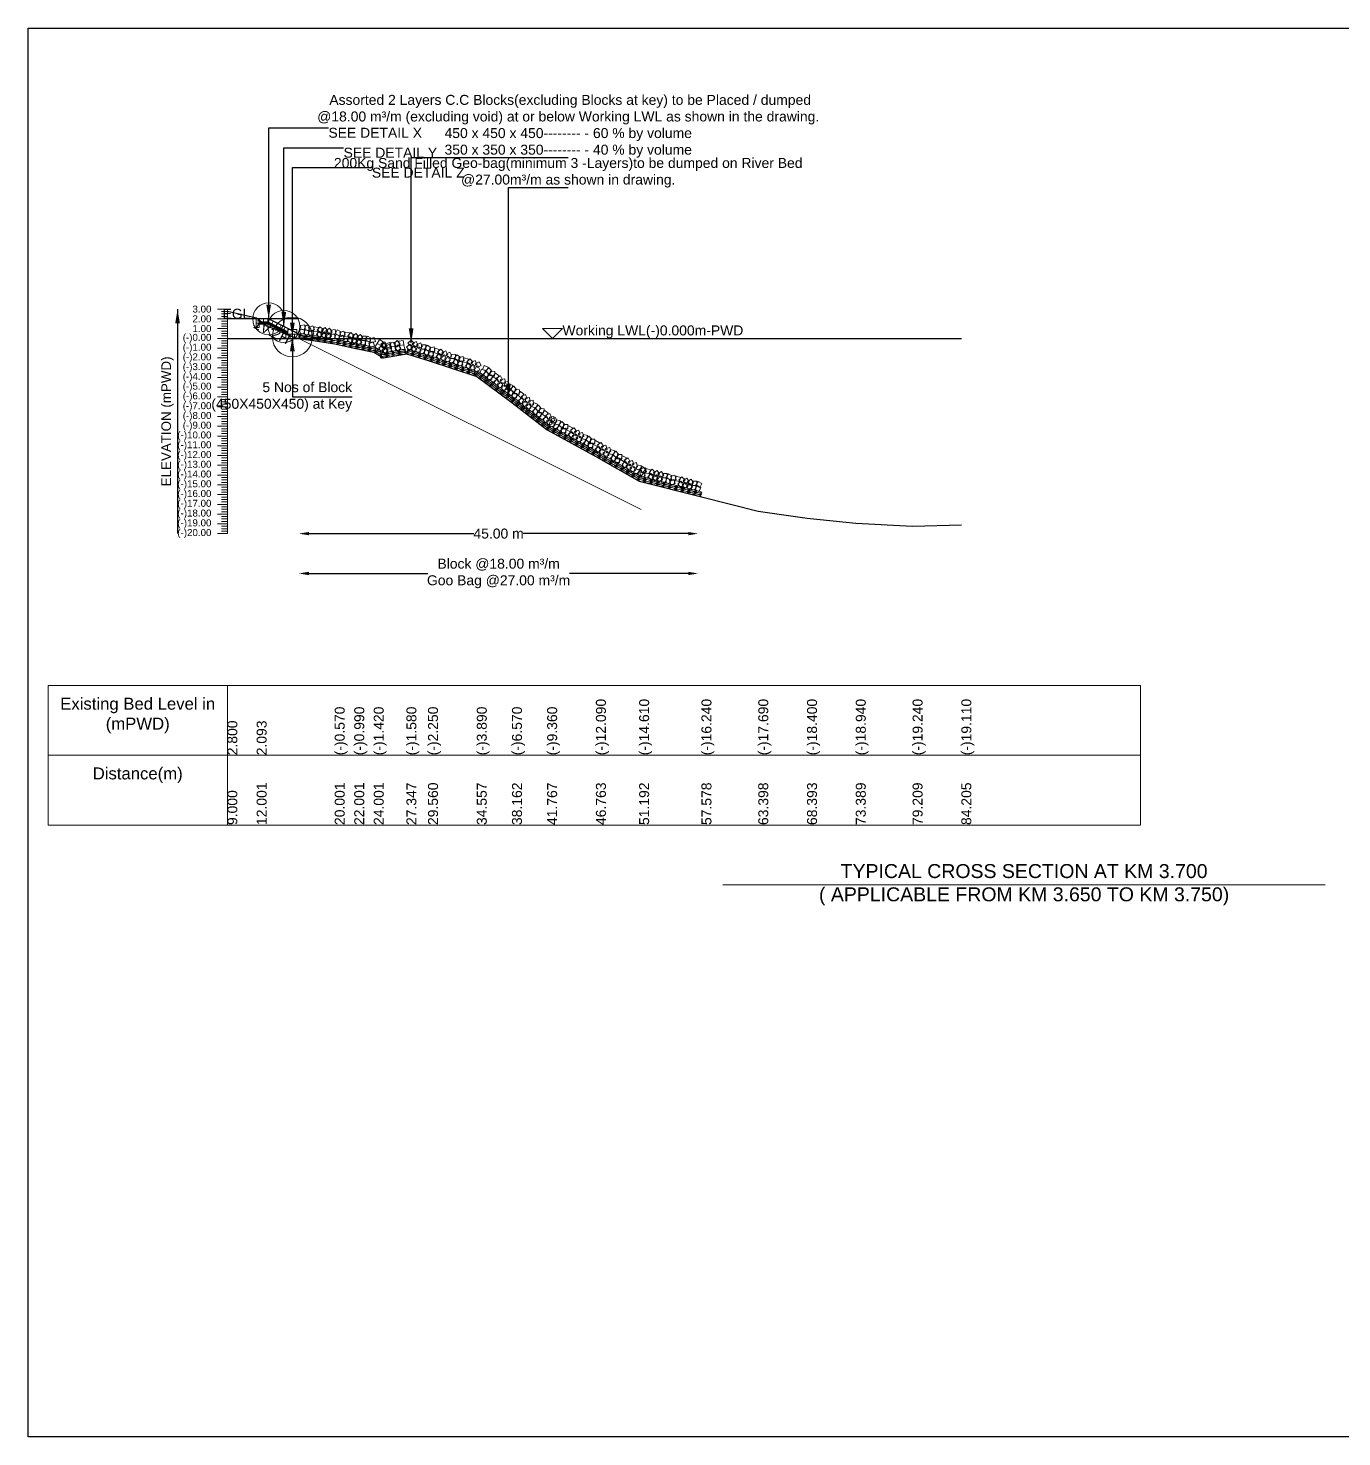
# Model space of a CAD drawing. Header units: inches. Extents: x 89000 to 1304432, y -10828 to 220529.
# Drawn here: x 746460 to 753055, y 172130 to 179201 of the extents above; entities that cross this region are included whole.
import ezdxf

# ---------------------------------------------------------------- set-up
doc = ezdxf.new("R2010")
doc.units = ezdxf.units.IN
doc.header["$LTSCALE"] = 7
doc.header["$MEASUREMENT"] = 0
for name, color, linetype, lineweight in [('Cross section Data Border', 7, 'Continuous', 9), ('Cross Section Labels', 7, 'Continuous', 9), ('Existing_Bed_Level for Xsection', 7, 'Continuous', 25), ('Long Section Labels', 7, 'Continuous', 9)]:
    doc.layers.add(name, color=color, linetype=linetype, lineweight=lineweight)
doc.styles.get("Standard").update_dxf_attribs({"font": 'arial.ttf'})
doc.dimstyles.new('Appron Lebeling Style', dxfattribs={"dimtxt": 50, "dimasz": 50, "dimexe": 0.18, "dimexo": 0.0625, "dimgap": 0.09, "dimtad": 0, "dimtih": 1, "dimtoh": 1, "dimdec": 4, "dimzin": 0, "dimdsep": 46, "dimtxsty": 'Standard', "dimcen": 0.09, "dimse1": 1, "dimse2": 1, "dimadec": 0, "dimazin": 0, "dimtfac": 1, "dimtdec": 4, "dimtofl": 0, "dimtmove": 0, "dimatfit": 3, "dimfxl": 1, "dimtolj": 1, "dimtzin": 0, "dimarcsym": 0})
doc.dimstyles.get("Standard").update_dxf_attribs({"dimtxt": 0.18, "dimasz": 0.18, "dimexe": 0.18, "dimexo": 0.0625, "dimgap": 0.09, "dimtad": 0, "dimtih": 1, "dimtoh": 1, "dimdec": 4, "dimzin": 0, "dimdsep": 46, "dimtxsty": 'Standard', "dimcen": 0.09, "dimadec": 0, "dimazin": 0, "dimtfac": 1, "dimtdec": 4, "dimtofl": 0, "dimtmove": 0, "dimatfit": 3, "dimfxl": 1, "dimtolj": 1, "dimtzin": 0, "dimarcsym": 0})

# ---------------------------------------------------------------- blocks, each defined once
blk = doc.blocks.new('*D72')
at = {"layer": 'Cross Section Labels', "color": 0, "lineweight": -2, "transparency": 16777216}
for p, q in [((747869, 176663.4), (748697.8, 176663.4)), ((749773.8, 176663.4), (748945, 176663.4))]:
    blk.add_line(p, q, dxfattribs=at)
at = {"layer": 'Cross Section Labels', "color": 0, "transparency": 16777216}
for points in [[(747869, 176671.7), (747869, 176655.1), (747819, 176663.4)], [(749773.8, 176671.7), (749773.8, 176655.1), (749823.8, 176663.4)]]:
    blk.add_solid(points, dxfattribs=at)
at = {"layer": 'Defpoints', "color": 0, "transparency": 16777216}
for p in [(747819, 177643.4), (749823.8, 176851.8), (749823.8, 176663.4)]:
    blk.add_point(p, dxfattribs=at)
at = {"layer": 'Cross Section Labels', "color": 0, "transparency": 16777216, "insert": (748821.4, 176663.4), "char_height": 50, "attachment_point": 5}
blk.add_mtext('\\A1;45.00 m', dxfattribs=at)
blk = doc.blocks.new('*D73')
at = {"layer": 'Cross Section Labels', "color": 0, "lineweight": -2, "transparency": 16777216}
for p, q in [((747869, 176463.4), (748465.8, 176463.4)), ((749773.8, 176463.4), (749177, 176463.4))]:
    blk.add_line(p, q, dxfattribs=at)
at = {"layer": 'Cross Section Labels', "color": 0, "transparency": 16777216}
for points in [[(747869, 176471.7), (747869, 176455.1), (747819, 176463.4)], [(749773.8, 176471.7), (749773.8, 176455.1), (749823.8, 176463.4)]]:
    blk.add_solid(points, dxfattribs=at)
at = {"layer": 'Defpoints', "color": 0, "transparency": 16777216}
for p in [(747819, 177643.4), (749823.8, 176851.8), (749823.8, 176463.4)]:
    blk.add_point(p, dxfattribs=at)
at = {"layer": 'Cross Section Labels', "color": 0, "transparency": 16777216, "insert": (748821.4, 176463.4), "char_height": 50, "attachment_point": 5}
blk.add_mtext('\\A1;Block @18.00 m³/m ^JGoo Bag @27.00 m³/m ', dxfattribs=at)

msp = doc.modelspace()

# ---------------------------------------------------------------- linework, layer by layer
msp.add_lwpolyline([(746459.68143, 179200.63194), (756459.68143, 179200.63194), (756459.68143, 172129.63194), (746459.68143, 172129.63194)], close=True)
at = {"layer": 'Cross section Data Border'}
msp.add_lwpolyline([(746559.68143, 175900.63194), (752043.76598, 175900.63194), (752043.76598, 175200.63194), (746559.68143, 175200.63194)], close=True, dxfattribs=at)
for points in [[(747459.68143, 175900.63194), (747459.68143, 175200.63194)], [(746559.68143, 175550.63194), (752043.76598, 175550.63194)]]:
    msp.add_lwpolyline(points, dxfattribs=at)
at = {"layer": 'Cross Section Labels'}
msp.add_line((749537.38771, 176784.21483), (747819.0335, 177643.39194), dxfattribs=at)
msp.add_lwpolyline([(749092.0335, 177643.39194), (749142.0335, 177693.39194), (749042.0335, 177693.39194)], close=True, dxfattribs=at)
msp.add_lwpolyline([(749947.68143, 174900.63194), (751459.68143, 174900.63194), (752971.68143, 174900.63194)], dxfattribs=at)
for centre, radius in [((747667.1335, 177741.39194), 80), ((747743.0835, 177703.41694), 80), ((747785.9585, 177650.74194), 100)]:
    msp.add_circle(centre, radius, dxfattribs=at)
at = {"layer": 'Existing_Bed_Level for Xsection'}
for points in [[(747459.68143, 177780.59194), (747606.68784, 177745.94894), (747655.69923, 177707.09194), (747704.68285, 177687.98194), (747753.69424, 177664.46194), (747802.70563, 177645.84194), (747851.68925, 177638.49194), (747900.70064, 177631.14194), (747998.69565, 177615.46194), (748096.71843, 177594.88194), (748194.71345, 177573.81194), (748243.72484, 177545.39194), (748358.68663, 177565.97194), (748467.11818, 177533.14194), (748711.93965, 177452.78194), (748888.57906, 177321.46194), (749065.22409, 177184.75194), (749310.05946, 177050.98194), (749527.08837, 176927.50194), (749839.98192, 176847.63194), (750125.15874, 176776.58194), (750369.93398, 176741.79194), (750614.73984, 176715.33194), (750899.90351, 176700.63194), (751144.68861, 176707.00194)], [(747819.0335, 177741.39194), (747459.68143, 177741.39194)], [(747863.1335, 177643.39194), (747670.23734, 177739.84002), (747667.1335, 177741.39194), (747663.6633, 177741.39194), (747619.5633, 177741.39194)], [(747619.5633, 177726.69194), (747663.6633, 177726.69194), (747763.9085, 177676.56934)], [(747619.5633, 177721.79194), (747662.50657, 177721.79194), (747763.9085, 177671.09097)], [(747619.5633, 177716.89194), (747661.34984, 177716.89194), (747763.9085, 177665.6126)], [(747459.68143, 177643.39194), (751144.68861, 177643.39194)]]:
    msp.add_lwpolyline(points, dxfattribs=at)
at = {"layer": 'Long Section Labels'}
for points in [[(747459.68143, 177790.39194), (747409.68143, 177790.39194)], [(747459.68143, 177778.14194), (747429.68143, 177778.14194)], [(747459.68143, 177765.89194), (747429.68143, 177765.89194)], [(747459.68143, 176663.39194), (747459.68143, 176712.39194), (747459.68143, 176761.39194), (747459.68143, 176810.39194), (747459.68143, 176859.39194), (747459.68143, 176908.39194), (747459.68143, 176957.39194), (747459.68143, 177006.39194), (747459.68143, 177055.39194), (747459.68143, 177104.39194), (747459.68143, 177153.39194), (747459.68143, 177202.39194), (747459.68143, 177251.39194), (747459.68143, 177300.39194), (747459.68143, 177349.39194), (747459.68143, 177398.39194), (747459.68143, 177447.39194), (747459.68143, 177496.39194), (747459.68143, 177545.39194), (747459.68143, 177594.39194), (747459.68143, 177643.39194), (747459.68143, 177692.39194), (747459.68143, 177741.39194), (747459.68143, 177790.39194)], [(747459.68143, 177741.39194), (747409.68143, 177741.39194)], [(747459.68143, 177753.64194), (747429.68143, 177753.64194)], [(747459.68143, 177729.14194), (747429.68143, 177729.14194)], [(747459.68143, 177716.89194), (747429.68143, 177716.89194)], [(747459.68143, 177704.64194), (747429.68143, 177704.64194)], [(747459.68143, 177692.39194), (747409.68143, 177692.39194)], [(747459.68143, 177643.39194), (747409.68143, 177643.39194)], [(747459.68143, 177680.14194), (747429.68143, 177680.14194)], [(747459.68143, 177667.89194), (747429.68143, 177667.89194)], [(747459.68143, 177655.64194), (747429.68143, 177655.64194)], [(747459.68143, 177631.14194), (747429.68143, 177631.14194)], [(747459.68143, 177594.39194), (747409.68143, 177594.39194)], [(747459.68143, 177618.89194), (747429.68143, 177618.89194)], [(747459.68143, 177606.64194), (747429.68143, 177606.64194)], [(747459.68143, 177582.14194), (747429.68143, 177582.14194)], [(747459.68143, 177569.89194), (747429.68143, 177569.89194)], [(747459.68143, 177557.64194), (747429.68143, 177557.64194)], [(747459.68143, 177545.39194), (747409.68143, 177545.39194)], [(747459.68143, 177496.39194), (747409.68143, 177496.39194)], [(747459.68143, 177533.14194), (747429.68143, 177533.14194)], [(747459.68143, 177520.89194), (747429.68143, 177520.89194)], [(747459.68143, 177508.64194), (747429.68143, 177508.64194)], [(747459.68143, 177484.14194), (747429.68143, 177484.14194)], [(747459.68143, 177447.39194), (747409.68143, 177447.39194)], [(747459.68143, 177471.89194), (747429.68143, 177471.89194)], [(747459.68143, 177459.64194), (747429.68143, 177459.64194)], [(747459.68143, 177435.14194), (747429.68143, 177435.14194)], [(747459.68143, 177422.89194), (747429.68143, 177422.89194)], [(747459.68143, 177398.39194), (747409.68143, 177398.39194)], [(747459.68143, 177349.39194), (747409.68143, 177349.39194)], [(747459.68143, 177410.64194), (747429.68143, 177410.64194)], [(747459.68143, 177386.14194), (747429.68143, 177386.14194)], [(747459.68143, 177373.89194), (747429.68143, 177373.89194)], [(747459.68143, 177361.64194), (747429.68143, 177361.64194)], [(747459.68143, 177300.39194), (747409.68143, 177300.39194)], [(747459.68143, 177337.14194), (747429.68143, 177337.14194)], [(747459.68143, 177324.89194), (747429.68143, 177324.89194)], [(747459.68143, 177312.64194), (747429.68143, 177312.64194)], [(747459.68143, 177288.14194), (747429.68143, 177288.14194)], [(747459.68143, 177275.89194), (747429.68143, 177275.89194)], [(747459.68143, 177251.39194), (747409.68143, 177251.39194)], [(747459.68143, 177202.39194), (747409.68143, 177202.39194)], [(747459.68143, 177263.64194), (747429.68143, 177263.64194)], [(747459.68143, 177239.14194), (747429.68143, 177239.14194)], [(747459.68143, 177226.89194), (747429.68143, 177226.89194)], [(747459.68143, 177214.64194), (747429.68143, 177214.64194)], [(747459.68143, 177153.39194), (747409.68143, 177153.39194)], [(747459.68143, 177190.14194), (747429.68143, 177190.14194)], [(747459.68143, 177177.89194), (747429.68143, 177177.89194)], [(747459.68143, 177165.64194), (747429.68143, 177165.64194)], [(747459.68143, 177141.14194), (747429.68143, 177141.14194)], [(747459.68143, 177128.89194), (747429.68143, 177128.89194)], [(747459.68143, 177104.39194), (747409.68143, 177104.39194)], [(747459.68143, 177116.64194), (747429.68143, 177116.64194)], [(747459.68143, 177092.14194), (747429.68143, 177092.14194)], [(747459.68143, 177079.89194), (747429.68143, 177079.89194)], [(747459.68143, 177067.64194), (747429.68143, 177067.64194)], [(747459.68143, 177055.39194), (747409.68143, 177055.39194)], [(747459.68143, 177006.39194), (747409.68143, 177006.39194)], [(747459.68143, 177043.14194), (747429.68143, 177043.14194)], [(747459.68143, 177030.89194), (747429.68143, 177030.89194)], [(747459.68143, 177018.64194), (747429.68143, 177018.64194)], [(747459.68143, 176994.14194), (747429.68143, 176994.14194)], [(747459.68143, 176957.39194), (747409.68143, 176957.39194)], [(747459.68143, 176981.89194), (747429.68143, 176981.89194)], [(747459.68143, 176969.64194), (747429.68143, 176969.64194)], [(747459.68143, 176945.14194), (747429.68143, 176945.14194)], [(747459.68143, 176932.89194), (747429.68143, 176932.89194)], [(747459.68143, 176920.64194), (747429.68143, 176920.64194)], [(747459.68143, 176908.39194), (747409.68143, 176908.39194)], [(747459.68143, 176859.39194), (747409.68143, 176859.39194)], [(747459.68143, 176896.14194), (747429.68143, 176896.14194)], [(747459.68143, 176883.89194), (747429.68143, 176883.89194)], [(747459.68143, 176871.64194), (747429.68143, 176871.64194)], [(747459.68143, 176847.14194), (747429.68143, 176847.14194)], [(747459.68143, 176810.39194), (747409.68143, 176810.39194)], [(747459.68143, 176834.89194), (747429.68143, 176834.89194)], [(747459.68143, 176822.64194), (747429.68143, 176822.64194)], [(747459.68143, 176798.14194), (747429.68143, 176798.14194)], [(747459.68143, 176785.89194), (747429.68143, 176785.89194)], [(747459.68143, 176761.39194), (747409.68143, 176761.39194)], [(747459.68143, 176712.39194), (747409.68143, 176712.39194)], [(747459.68143, 176773.64194), (747429.68143, 176773.64194)], [(747459.68143, 176749.14194), (747429.68143, 176749.14194)], [(747459.68143, 176736.89194), (747429.68143, 176736.89194)], [(747459.68143, 176724.64194), (747429.68143, 176724.64194)], [(747459.68143, 176663.39194), (747409.68143, 176663.39194)], [(747459.68143, 176700.14194), (747429.68143, 176700.14194)], [(747459.68143, 176687.89194), (747429.68143, 176687.89194)], [(747459.68143, 176675.64194), (747429.68143, 176675.64194)]]:
    msp.add_lwpolyline(points, dxfattribs=at)
for points in [[(747619.5633, 177741.39194), (747604.8633, 177741.39194), (747604.8633, 177719.34194), (747619.5633, 177719.34194)], [(747619.5633, 177719.34194), (747604.8633, 177719.34194), (747604.8633, 177697.29194), (747619.5633, 177697.29194)], [(747641.6133, 177741.39194), (747619.5633, 177741.39194), (747619.5633, 177726.69194), (747641.6133, 177726.69194)], [(747663.6633, 177741.39194), (747641.6133, 177741.39194), (747641.6133, 177726.69194), (747663.6633, 177726.69194)], [(747689.95946, 177729.97896), (747670.23734, 177739.84002), (747663.6633, 177726.69194), (747683.38542, 177716.83088)], [(747709.68158, 177720.1179), (747689.95946, 177729.97896), (747683.38542, 177716.83088), (747703.10754, 177706.96982)], [(747729.4037, 177710.25684), (747709.68158, 177720.1179), (747703.10754, 177706.96982), (747722.82966, 177697.10876)], [(747749.12582, 177700.39578), (747729.4037, 177710.25684), (747722.82966, 177697.10876), (747742.55178, 177687.2477)], [(747768.84794, 177690.53472), (747749.12582, 177700.39578), (747742.55178, 177687.2477), (747762.2739, 177677.38664)], [(747848.26342, 177711.37657), (747826.3542, 177708.88888), (747828.84188, 177686.97966), (747850.7511, 177689.46735)], [(747874.86458, 177701.61103), (747854.64959, 177710.41767), (747845.84295, 177690.20269), (747866.05794, 177681.39605)], [(747888.39285, 177706.92837), (747867.86825, 177698.86962), (747875.927, 177678.34502), (747896.45159, 177686.40377)], [(747916.50424, 177698.63453), (747894.69808, 177701.90469), (747891.42792, 177680.09854), (747913.23408, 177676.82837)], [(747941.81787, 177687.46235), (747924.69547, 177701.35573), (747910.80209, 177684.23334), (747927.92449, 177670.33996)], [(747950.55261, 177697.75886), (747932.68814, 177684.83357), (747945.61343, 177666.9691), (747963.4779, 177679.89439)], [(747985.2529, 177676.42278), (747972.31339, 177694.27696), (747954.45921, 177681.33745), (747967.39872, 177663.48328)], [(747774.9335, 177665.44194), (747752.8835, 177665.44194), (747752.8835, 177643.39194), (747774.9335, 177643.39194)], [(747785.9585, 177687.49194), (747763.9085, 177687.49194), (747763.9085, 177665.44194), (747785.9585, 177665.44194)], [(747796.9835, 177665.44194), (747774.9335, 177665.44194), (747774.9335, 177643.39194), (747796.9835, 177643.39194)], [(747808.0085, 177687.49194), (747785.9585, 177687.49194), (747785.9585, 177665.44194), (747808.0085, 177665.44194)], [(747819.0335, 177665.44194), (747796.9835, 177665.44194), (747796.9835, 177643.39194), (747819.0335, 177643.39194)], [(747844.99144, 177689.57068), (747823.08222, 177687.083), (747825.56991, 177665.17378), (747847.47913, 177667.66146)], [(747871.59441, 177679.80487), (747851.37943, 177688.61151), (747842.57279, 177668.39653), (747862.78777, 177659.58989)], [(747885.12268, 177685.12221), (747864.59809, 177677.06346), (747872.65683, 177656.53887), (747893.18143, 177664.59761)], [(747913.23408, 177676.82837), (747891.42792, 177680.09854), (747888.15775, 177658.29238), (747909.96391, 177655.02221)], [(747938.33401, 177665.68931), (747921.21161, 177679.5827), (747907.31823, 177662.4603), (747924.44062, 177648.56692)], [(747947.06875, 177675.98582), (747929.20427, 177663.06054), (747942.12956, 177645.19606), (747959.99404, 177658.12135)], [(747981.76904, 177654.64975), (747968.82953, 177672.50392), (747950.97535, 177659.56441), (747963.91486, 177641.71024)], [(747997.97416, 177665.72667), (747976.04178, 177663.45214), (747978.31631, 177641.51977), (748000.24868, 177643.79429)], [(748001.45802, 177687.4997), (747979.52565, 177685.22518), (747981.80017, 177663.29281), (748003.73254, 177665.56733)], [(748026.39635, 177654.4094), (748006.72675, 177664.3748), (747996.76134, 177644.7052), (748016.43094, 177634.7398)], [(748030.92699, 177675.98892), (748011.25739, 177685.95432), (748001.29199, 177666.28472), (748020.96159, 177656.31932)], [(748040.21051, 177658.93235), (748019.25266, 177652.0788), (748026.10622, 177631.12095), (748047.06407, 177637.97451)], [(748044.74116, 177680.51187), (748023.78331, 177673.65832), (748030.63687, 177652.70047), (748051.59471, 177659.55403)], [(748067.79297, 177649.02044), (748046.21345, 177653.55109), (748041.6828, 177631.97157), (748063.26232, 177627.44092)], [(748072.32362, 177670.59996), (748050.7441, 177675.13061), (748046.21345, 177653.55109), (748067.79297, 177649.02044)], [(748091.88515, 177636.82952), (748075.45325, 177651.5331), (748060.74967, 177635.1012), (748077.18157, 177620.39762)], [(748096.41579, 177658.40904), (748079.9839, 177673.11262), (748065.28032, 177656.68072), (748081.71221, 177641.97714)], [(748101.10666, 177646.69246), (748082.63918, 177634.64444), (748094.6872, 177616.17696), (748113.15468, 177628.22499)], [(748105.6373, 177668.27198), (748087.16983, 177656.22396), (748099.21785, 177637.75649), (748117.68533, 177649.80451)], [(748134.87585, 177623.5221), (748122.90262, 177642.03816), (748104.38657, 177630.06493), (748116.35979, 177611.54887)], [(748139.51091, 177645.07944), (748127.53769, 177663.59549), (748109.02163, 177651.62227), (748120.99486, 177633.10621)], [(748151.64628, 177633.72293), (748129.62407, 177632.61619), (748130.73081, 177610.59398), (748152.75302, 177611.70072)], [(748156.28134, 177655.28026), (748134.25913, 177654.17352), (748135.36587, 177632.15131), (748157.38808, 177633.25805)], [(748177.5867, 177622.3037), (748157.96557, 177632.36421), (748147.90506, 177612.74308), (748167.52619, 177602.68257)], [(748182.22176, 177643.86103), (748162.60063, 177653.92154), (748152.54012, 177634.30042), (748172.16125, 177624.23991)], [(748191.42259, 177626.75973), (748170.43182, 177620.00771), (748177.18383, 177599.01693), (748198.17461, 177605.76895)], [(748196.05766, 177648.31706), (748175.06688, 177641.56504), (748181.8189, 177620.57426), (748202.80967, 177627.32628)], [(748242.07332, 177626.21487), (748222.99827, 177637.27583), (748211.93731, 177618.20078), (748231.01236, 177607.13982)], [(748261.1356, 177607.09208), (748250.13515, 177626.2021), (748231.02514, 177615.20165), (748242.02558, 177596.09164)], [(748301.76984, 177622.68801), (748279.79918, 177624.55694), (748277.93026, 177602.58628), (748299.90091, 177600.71736)], [(748312.88272, 177632.05775), (748296.01993, 177617.8504), (748310.22729, 177600.98761), (748327.09007, 177615.19497)], [(748342.16967, 177633.20346), (748320.46471, 177629.31793), (748324.35025, 177607.61297), (748346.0552, 177611.4985)], [(748397.42658, 177619.13642), (748382.33527, 177635.21295), (748366.25874, 177620.12164), (748381.35005, 177604.04511)], [(748407.47068, 177628.16028), (748388.02565, 177617.76348), (748398.42244, 177598.31845), (748417.86747, 177608.71525)], [(748231.01236, 177607.13982), (748211.93731, 177618.20078), (748200.87635, 177599.12573), (748219.9514, 177588.06477)], [(748250.07464, 177588.01703), (748239.07419, 177607.12704), (748219.96418, 177596.1266), (748230.96462, 177577.01658)], [(748261.78676, 177607.61968), (748243.68654, 177620.21271), (748231.09351, 177602.11248), (748249.19373, 177589.51945)], [(748265.6723, 177585.91472), (748247.57207, 177598.50775), (748234.97904, 177580.40752), (748253.07927, 177567.8145)], [(748261.92111, 177594.49584), (748240.60948, 177588.8375), (748246.26781, 177567.52587), (748267.57945, 177573.1842)], [(748272.98207, 177613.57089), (748251.67044, 177607.91256), (748257.32877, 177586.60092), (748278.64041, 177592.25926)], [(748273.43662, 177623.41794), (748253.47877, 177614.04314), (748262.85357, 177594.08529), (748282.81141, 177603.46009)], [(748277.32215, 177601.71298), (748257.3643, 177592.33818), (748266.7391, 177572.38033), (748286.69695, 177581.75513)], [(748305.65537, 177600.98306), (748283.68472, 177602.85198), (748281.81579, 177580.88133), (748303.78644, 177579.0124)], [(748316.76825, 177610.3528), (748299.90547, 177596.14544), (748314.11282, 177579.28265), (748330.97561, 177593.49001)], [(748346.0552, 177611.4985), (748324.35025, 177607.61297), (748328.23578, 177585.90801), (748349.94074, 177589.79355)], [(748391.03691, 177598.03252), (748375.9456, 177614.10905), (748359.86907, 177599.01774), (748374.96038, 177582.94121)], [(748401.08101, 177607.05638), (748381.63598, 177596.65958), (748392.03278, 177577.21455), (748411.47781, 177587.61135)], [(748432.58531, 177581.23357), (748422.17303, 177600.67031), (748402.73629, 177590.25803), (748413.14857, 177570.82129)], [(748438.97497, 177602.33747), (748428.56269, 177621.77421), (748409.12595, 177611.36194), (748419.53823, 177591.92519)], [(748450.13677, 177590.02278), (748428.09806, 177590.72821), (748427.39263, 177568.68949), (748449.43134, 177567.98407)], [(748456.52643, 177611.12668), (748434.48772, 177611.83211), (748433.78229, 177589.7934), (748455.82101, 177589.08797)], [(748475.05185, 177576.51193), (748456.32315, 177588.14972), (748444.68536, 177569.42102), (748463.41406, 177557.78323)], [(748481.44151, 177597.61583), (748462.71281, 177609.25362), (748451.07502, 177590.52492), (748469.80372, 177578.88713)], [(748490.28196, 177579.29265), (748468.69745, 177574.78584), (748473.20426, 177553.20132), (748494.78877, 177557.70814)], [(748497.15866, 177600.24291), (748475.57414, 177595.7361), (748480.08096, 177574.15159), (748501.66547, 177578.6584)], [(748516.60685, 177566.40707), (748495.65659, 177573.28377), (748488.77989, 177552.33351), (748509.73016, 177545.45681)], [(748523.48355, 177587.35734), (748502.53329, 177594.23403), (748495.65659, 177573.28377), (748516.60685, 177566.40707)], [(748539.21197, 177551.64021), (748524.49702, 177568.06193), (748508.0753, 177553.34698), (748522.79025, 177536.92526)], [(748546.08867, 177572.59047), (748531.37372, 177589.01219), (748514.952, 177574.29724), (748529.66695, 177557.87552)], [(748549.46236, 177560.42903), (748529.78176, 177550.48535), (748539.72544, 177530.80476), (748559.40604, 177540.74844)], [(748556.33905, 177581.3793), (748536.65846, 177571.43562), (748546.60214, 177551.75502), (748566.28273, 177561.6987)], [(748580.36017, 177533.88354), (748570.40082, 177553.55621), (748550.72816, 177543.59686), (748560.6875, 177523.92419)], [(748587.23687, 177554.8338), (748577.27752, 177574.50647), (748557.60485, 177564.54712), (748567.5642, 177544.87445)], [(748604.98717, 177563.21418), (748582.97071, 177564.42982), (748581.75507, 177542.41335), (748603.77154, 177541.19771)], [(748629.58267, 177549.12994), (748611.12851, 177561.19835), (748599.0601, 177542.74419), (748617.51426, 177530.67578)], [(748598.11048, 177542.26392), (748576.09401, 177543.47955), (748574.87838, 177521.46309), (748596.89484, 177520.24745)], [(748622.70597, 177528.17968), (748604.25181, 177540.24809), (748592.18341, 177521.79393), (748610.63757, 177509.72552)], [(748636.9338, 177531.15577), (748615.34929, 177526.64896), (748619.8561, 177505.06444), (748641.44062, 177509.57126)], [(748643.8105, 177552.10603), (748622.22599, 177547.59922), (748626.7328, 177526.01471), (748648.31731, 177530.52152)], [(748663.2587, 177518.27019), (748642.30843, 177525.14689), (748635.43174, 177504.19663), (748656.382, 177497.31993)], [(748670.13539, 177539.22046), (748649.18513, 177546.09715), (748642.30843, 177525.14689), (748663.2587, 177518.27019)], [(748685.86381, 177503.50333), (748671.14887, 177519.92505), (748654.72715, 177505.2101), (748669.44209, 177488.78838)], [(748692.74051, 177524.45359), (748678.02556, 177540.87531), (748661.60384, 177526.16036), (748676.31879, 177509.73864)], [(748696.1142, 177512.29215), (748676.43361, 177502.34847), (748686.37729, 177482.66788), (748706.05788, 177492.61156)], [(748702.9909, 177533.24241), (748683.3103, 177523.29874), (748693.25398, 177503.61814), (748712.93458, 177513.56182)], [(748727.01202, 177485.74666), (748717.05267, 177505.41933), (748697.38, 177495.45998), (748707.33935, 177475.78731)], [(748733.88871, 177506.69692), (748723.92936, 177526.36959), (748704.2567, 177516.41024), (748714.21604, 177496.73757)], [(748756.16331, 177481.60923), (748735.66414, 177489.73243), (748727.54094, 177469.23326), (748748.04011, 177461.11005)], [(748769.31885, 177499.30483), (748748.81968, 177507.42803), (748740.69648, 177486.92886), (748761.19565, 177478.80565)], [(748788.19039, 177478.15845), (748774.50612, 177495.44843), (748757.21614, 177481.76416), (748770.90041, 177464.47418)], [(748775.03485, 177460.46285), (748761.35058, 177477.75282), (748744.06061, 177464.06856), (748757.74487, 177446.77858)], [(748789.47304, 177458.78153), (748767.57196, 177461.33988), (748765.01362, 177439.4388), (748786.9147, 177436.88045)], [(748802.62858, 177476.47714), (748780.7275, 177479.03548), (748778.16915, 177457.1344), (748800.07024, 177454.57605)], [(748810.3645, 177438.22466), (748792.6689, 177451.3802), (748779.51336, 177433.68459), (748797.20896, 177420.52906)], [(748823.52004, 177455.92026), (748805.82444, 177469.0758), (748792.6689, 177451.3802), (748810.3645, 177438.22466)], [(748827.13192, 177417.06089), (748818.37273, 177437.29648), (748798.13714, 177428.53729), (748806.89633, 177408.3017)], [(748840.28746, 177434.75649), (748831.52827, 177454.99208), (748811.29268, 177446.23289), (748820.05187, 177425.9973)], [(748839.63749, 177422.15253), (748817.82116, 177418.9509), (748821.02278, 177397.13458), (748842.83911, 177400.3362)], [(748852.79302, 177439.84813), (748830.9767, 177436.6465), (748834.17832, 177414.83018), (748855.99465, 177418.0318)], [(748873.69766, 177404.88623), (748870.47866, 177426.7), (748848.66489, 177423.481), (748851.88389, 177401.66723)], [(748893.18806, 177407.21606), (748872.68889, 177415.33926), (748864.56569, 177394.84009), (748885.06486, 177386.71689)], [(748860.54212, 177387.19063), (748857.32312, 177409.0044), (748835.50935, 177405.7854), (748838.72835, 177383.97163)], [(748880.03253, 177389.52046), (748859.53335, 177397.64366), (748851.41015, 177377.14449), (748871.90932, 177369.02129)], [(748898.90406, 177368.37408), (748885.2198, 177385.66406), (748867.92982, 177371.97979), (748881.61408, 177354.68981)], [(748912.0596, 177386.06968), (748898.37533, 177403.35966), (748881.08536, 177389.67539), (748894.76962, 177372.38542)], [(748913.34225, 177366.69277), (748891.44117, 177369.25111), (748888.88283, 177347.35003), (748910.78391, 177344.79169)], [(748926.49779, 177384.38837), (748904.59671, 177386.94671), (748902.03837, 177365.04563), (748923.93945, 177362.48729)], [(748934.70261, 177345.24784), (748917.26489, 177358.74333), (748903.7694, 177341.30561), (748921.20712, 177327.81012)], [(748948.1981, 177362.68557), (748930.76038, 177376.18106), (748917.26489, 177358.74333), (748934.70261, 177345.24784)], [(748951.05737, 177323.76358), (748942.69139, 177344.16487), (748922.29009, 177335.79889), (748930.65608, 177315.39759)], [(748964.55286, 177341.2013), (748956.18688, 177361.6026), (748935.78558, 177353.23661), (748944.15157, 177332.83532)], [(748977.15461, 177346.05), (748955.28041, 177343.27113), (748958.05928, 177321.39693), (748979.93348, 177324.17581)], [(748963.65912, 177328.61228), (748941.78492, 177325.8334), (748944.56379, 177303.95921), (748966.43799, 177306.73808)], [(748983.88331, 177293.25241), (748981.08702, 177315.12438), (748959.21505, 177312.3281), (748962.01134, 177290.45612)], [(748997.3788, 177310.69014), (748994.58251, 177332.56211), (748972.71054, 177329.76582), (748975.50683, 177307.89385)], [(749003.41515, 177295.20466), (748983.077, 177303.72301), (748974.55866, 177283.38486), (748994.89681, 177274.86651)], [(749016.91064, 177312.64239), (748996.57249, 177321.16073), (748988.05415, 177300.82259), (749008.3923, 177292.30424)], [(749021.87397, 177273.69707), (749008.52683, 177291.24861), (748990.97529, 177277.90147), (749004.32243, 177260.34994)], [(749035.36946, 177291.1348), (749022.02232, 177308.68633), (749004.47078, 177295.3392), (749017.81792, 177277.78766)], [(749036.27692, 177271.73669), (749014.42944, 177274.71835), (749011.44779, 177252.87087), (749033.29526, 177249.88922)], [(749049.77241, 177289.17442), (749027.92494, 177292.15607), (749024.94328, 177270.3086), (749046.79075, 177267.32694)], [(749070.26218, 177268.21713), (749052.82445, 177281.71262), (749039.32896, 177264.2749), (749056.76669, 177250.77941)], [(749056.76669, 177250.77941), (749039.32896, 177264.2749), (749025.83347, 177246.83717), (749043.2712, 177233.34168)], [(749073.12144, 177229.29515), (749064.75546, 177249.69644), (749044.35416, 177241.33046), (749052.72015, 177220.92916)], [(749086.61693, 177246.73287), (749078.25095, 177267.13417), (749057.84965, 177258.76818), (749066.21564, 177238.36689)], [(749085.72319, 177234.14384), (749063.849, 177231.36497), (749066.62787, 177209.49078), (749088.50206, 177212.26965)], [(749103.22036, 177205.03909), (749097.00504, 177226.195), (749075.84913, 177219.97968), (749082.06445, 177198.82378)], [(749099.21868, 177251.58157), (749077.34449, 177248.8027), (749080.12336, 177226.9285), (749101.99755, 177229.70737)], [(749113.79265, 177224.38926), (749107.57734, 177245.54517), (749086.42143, 177239.32985), (749092.63675, 177218.17395)], [(749122.19879, 177210.0514), (749100.7706, 177215.25096), (749095.57104, 177193.82278), (749116.99922, 177188.62322)], [(749132.77108, 177229.40157), (749111.3429, 177234.60113), (749106.14334, 177213.17295), (749127.57152, 177207.97339)], [(749143.82254, 177191.7288), (749127.87108, 177206.95225), (749112.64763, 177191.00079), (749128.59909, 177175.77734)], [(749154.39483, 177211.07897), (749138.44337, 177226.30242), (749123.21992, 177210.35096), (749139.17139, 177195.12751)], [(749168.92664, 177211.41777), (749146.88245, 177210.91176), (749147.38846, 177188.86757), (749169.43265, 177189.37357)], [(749192.46895, 177193.95931), (749173.11878, 177204.5316), (749162.54648, 177185.18143), (749181.89665, 177174.60914)], [(749158.35434, 177192.0676), (749136.31015, 177191.56159), (749136.81616, 177169.5174), (749158.86035, 177170.0234)], [(749181.89665, 177174.60914), (749162.54648, 177185.18143), (749151.97419, 177165.83126), (749171.32436, 177155.25897)], [(749201.43907, 177155.97729), (749189.9562, 177174.80138), (749171.13211, 177163.31852), (749182.61498, 177144.49443)], [(749212.01136, 177175.32746), (749200.5285, 177194.15155), (749181.70441, 177182.66869), (749193.18727, 177163.8446)], [(749213.11695, 177162.75527), (749191.9561, 177156.5568), (749198.15457, 177135.39595), (749219.31542, 177141.59442)], [(749223.68925, 177182.10543), (749202.5284, 177175.90697), (749208.72687, 177154.74612), (749229.88771, 177160.94459)], [(749238.67154, 177131.03302), (749232.45622, 177152.18892), (749211.30032, 177145.97361), (749217.51563, 177124.8177)], [(749249.24384, 177150.38319), (749243.02852, 177171.53909), (749221.87261, 177165.32377), (749228.08793, 177144.16787)], [(749257.64997, 177136.04532), (749236.22179, 177141.24489), (749231.02222, 177119.8167), (749252.45041, 177114.61714)], [(749268.22227, 177155.39549), (749246.79408, 177160.59506), (749241.59452, 177139.16687), (749263.0227, 177133.96731)], [(749279.27372, 177117.72273), (749263.32226, 177132.94617), (749248.09881, 177116.99471), (749264.05027, 177101.77126)], [(749289.84602, 177137.07289), (749273.89456, 177152.29634), (749258.67111, 177136.34488), (749274.62257, 177121.12143)], [(749304.37783, 177137.41169), (749282.33363, 177136.90568), (749282.83964, 177114.86149), (749304.88383, 177115.3675)], [(749327.92013, 177119.95323), (749308.56997, 177130.52553), (749297.99767, 177111.17536), (749317.34784, 177100.60306)], [(749293.80553, 177118.06152), (749271.76134, 177117.55551), (749272.26734, 177095.51132), (749294.31154, 177096.01733)], [(749317.34784, 177100.60306), (749297.99767, 177111.17536), (749287.42537, 177091.82519), (749306.77554, 177081.25289)], [(749336.89025, 177081.97121), (749325.40739, 177100.7953), (749306.5833, 177089.31244), (749318.06616, 177070.48835)], [(749347.46255, 177101.32138), (749335.97968, 177120.14547), (749317.15559, 177108.66261), (749328.63846, 177089.83852)], [(749349.21314, 177088.08008), (749327.94864, 177082.24713), (749333.78159, 177060.98263), (749355.04609, 177066.81558)], [(749360.11727, 177107.24522), (749338.85276, 177101.41227), (749344.68571, 177080.14777), (749365.95022, 177085.98071)], [(749374.21737, 177055.92224), (749368.36749, 177077.18209), (749347.10763, 177071.33221), (749352.95751, 177050.07236)], [(749385.1215, 177075.08738), (749379.27162, 177096.34723), (749358.01176, 177090.49735), (749363.86164, 177069.2375)], [(749393.27934, 177060.60681), (749371.94393, 177066.1748), (749366.37593, 177044.83939), (749387.71135, 177039.27139)], [(749404.18347, 177079.77194), (749382.84806, 177085.33994), (749377.28006, 177064.00453), (749398.61548, 177058.43653)], [(749425.48832, 177061.07949), (749409.80152, 177076.57552), (749394.30549, 177060.88872), (749409.99229, 177045.39269)], [(749440.0238, 177061.16786), (749417.97416, 177061.04174), (749418.10028, 177038.9921), (749440.14992, 177039.11822)], [(749414.58419, 177041.91435), (749398.89739, 177057.41038), (749383.40136, 177041.72359), (749399.08816, 177026.22756)], [(749429.11968, 177042.00272), (749407.07004, 177041.8766), (749407.19615, 177019.82697), (749429.24579, 177019.95308)], [(749452.35768, 177024.14122), (749433.19255, 177035.04535), (749422.28842, 177015.88021), (749441.45355, 177004.97608)], [(749463.26181, 177043.30635), (749444.09667, 177054.21048), (749433.19255, 177035.04535), (749452.35768, 177024.14122)], [(749471.57617, 177005.17542), (749460.41935, 177024.19457), (749441.4002, 177013.03775), (749452.55703, 176994.0186)], [(749482.4803, 177024.34056), (749471.32348, 177043.3597), (749452.30433, 177032.20288), (749463.46115, 177013.18374)], [(749483.3691, 177011.75118), (749462.1046, 177005.91823), (749467.93755, 176984.65373), (749489.20205, 176990.48668)], [(749494.27323, 177030.91632), (749473.00872, 177025.08337), (749478.84167, 177003.81887), (749500.10618, 177009.65182)], [(749508.37333, 176979.59334), (749502.52345, 177000.8532), (749481.26359, 176995.00331), (749487.11347, 176973.74346)], [(749519.27746, 176998.75848), (749513.42758, 177020.01833), (749492.16772, 177014.16845), (749498.0176, 176992.9086)], [(749527.4353, 176984.27791), (749506.09989, 176989.84591), (749500.53189, 176968.51049), (749521.86731, 176962.94249)], [(749538.33943, 177003.44305), (749517.00402, 177009.01104), (749511.43602, 176987.67563), (749532.77144, 176982.10763)], [(749559.64428, 176984.75059), (749543.95748, 177000.24662), (749528.46145, 176984.55982), (749544.14825, 176969.0638)], [(749557.35938, 176995.24261), (749536.12641, 176989.29588), (749542.07315, 176968.06291), (749563.30611, 176974.00965)], [(749584.49048, 176984.15473), (749563.12556, 176989.60839), (749557.67189, 176968.24347), (749579.03682, 176962.7898)], [(749548.74015, 176965.58546), (749533.05335, 176981.08148), (749517.55732, 176965.39469), (749533.24412, 176949.89866)], [(749551.90571, 176973.87769), (749530.67275, 176967.93095), (749536.61948, 176946.69799), (749557.85245, 176952.64472)], [(749579.03682, 176962.7898), (749557.67189, 176968.24347), (749552.21823, 176946.87854), (749573.58315, 176941.42488)], [(749602.58294, 176949.57497), (749586.79798, 176964.971), (749571.40196, 176949.18604), (749587.18691, 176933.79002)], [(749608.0366, 176970.9399), (749592.25165, 176986.33592), (749576.85562, 176970.55097), (749592.64058, 176955.15494)], [(749612.21971, 176959.03259), (749593.25163, 176947.78918), (749604.49503, 176928.8211), (749623.46312, 176940.0645)], [(749617.67338, 176980.39751), (749598.70529, 176969.15411), (749609.9487, 176950.18602), (749628.91678, 176961.42943)], [(749644.83112, 176934.62287), (749633.57261, 176953.582), (749614.61348, 176942.32349), (749625.87199, 176923.36436)], [(749650.28478, 176955.98779), (749639.02627, 176974.94692), (749620.06715, 176963.68841), (749631.32566, 176944.72928)], [(749661.9783, 176944.17683), (749639.92991, 176943.91059), (749640.19615, 176921.8622), (749662.24454, 176922.12843)], [(749667.43197, 176965.54175), (749645.38357, 176965.27552), (749645.64981, 176943.22712), (749667.6982, 176943.49336)], [(749687.46445, 176931.7768), (749668.24119, 176942.57815), (749657.43985, 176923.35489), (749676.66311, 176912.55355)], [(749692.91811, 176953.14173), (749673.69486, 176963.94307), (749662.89352, 176944.71982), (749682.11677, 176933.91847)], [(749701.46019, 176935.70203), (749680.22722, 176929.7553), (749686.17396, 176908.52233), (749707.40693, 176914.46907)], [(749706.91385, 176957.06696), (749685.68089, 176951.12022), (749691.62763, 176929.88726), (749712.86059, 176935.83399)], [(749728.5913, 176924.61415), (749707.22637, 176930.06781), (749701.7727, 176908.70289), (749723.13763, 176903.24922)], [(749734.04496, 176945.97907), (749712.68003, 176951.43274), (749707.22637, 176930.06781), (749728.5913, 176924.61415)], [(749752.13742, 176911.39932), (749736.35246, 176926.79534), (749720.95643, 176911.01039), (749736.74139, 176895.61436)], [(749757.59108, 176932.76424), (749741.80612, 176948.16027), (749726.4101, 176932.37531), (749742.19506, 176916.97929)], [(749761.77419, 176920.85693), (749742.8061, 176909.61353), (749754.04951, 176890.64544), (749773.0176, 176901.88885)], [(749767.22785, 176942.22186), (749748.25977, 176930.97845), (749759.50318, 176912.01037), (749778.47126, 176923.25377)], [(749799.83926, 176917.81214), (749788.58075, 176936.77127), (749769.62162, 176925.51276), (749780.88013, 176906.55363)], [(749816.98644, 176927.3661), (749794.93805, 176927.09986), (749795.20429, 176905.05147), (749817.25268, 176905.3177)], [(749842.47259, 176914.96607), (749823.24934, 176925.76742), (749812.44799, 176906.54416), (749831.67125, 176895.74282)], [(749794.38559, 176896.44721), (749783.12708, 176915.40634), (749764.16796, 176904.14783), (749775.42647, 176885.1887)], [(749811.53278, 176906.00117), (749789.48439, 176905.73494), (749789.75062, 176883.68654), (749811.79902, 176883.95278)], [(749837.01893, 176893.60115), (749817.79567, 176904.40249), (749806.99433, 176885.17924), (749826.21758, 176874.37789)]]:
    msp.add_lwpolyline(points, close=True, dxfattribs=at)
for centre, major_axis in [((747835.77821, 177645.09102), (16.12666, -2.41981)), ((747837.01429, 177653.3288), (16.12666, -2.41981)), ((747838.25037, 177661.56658), (16.12666, -2.41981)), ((747868.03139, 177640.25276), (16.12687, -2.41847)), ((747869.26678, 177648.49064), (16.12687, -2.41847)), ((747870.50218, 177656.72852), (16.12687, -2.41847)), ((747900.28512, 177635.41583), (16.12687, -2.41847)), ((747901.52051, 177643.65371), (16.12687, -2.41847)), ((747902.75591, 177651.89159), (16.12687, -2.41847)), ((747932.5318, 177630.26667), (16.10237, -2.57651)), ((747933.84792, 177638.49204), (16.10237, -2.57651)), ((747935.16405, 177646.71741), (16.10237, -2.57651)), ((747964.73654, 177625.11365), (16.10237, -2.57651)), ((747966.05267, 177633.33902), (16.10237, -2.57651)), ((747967.36879, 177641.56439), (16.10237, -2.57651)), ((747996.94128, 177619.96063), (16.10237, -2.57651)), ((747998.25741, 177628.186), (16.10237, -2.57651)), ((747999.57354, 177636.41137), (16.10237, -2.57651)), ((748030.79054, 177621.491), (15.95925, -3.35066)), ((748032.50212, 177629.64326), (15.95925, -3.35066)), ((748064.42062, 177622.94193), (15.95925, -3.35066)), ((748029.07896, 177613.33873), (15.95925, -3.35066)), ((748060.99747, 177606.6374), (15.95925, -3.35066)), ((748062.70905, 177614.78967), (15.95925, -3.35066)), ((748092.91598, 177599.93607), (15.95925, -3.35066)), ((748094.62756, 177608.08834), (15.95925, -3.35066)), ((748096.33913, 177616.2406), (15.95925, -3.35066)), ((748124.82619, 177593.09865), (15.94285, -3.42789)), ((748126.57721, 177601.24253), (15.94285, -3.42789)), ((748128.32823, 177609.38641), (15.94285, -3.42789)), ((748156.71188, 177586.24288), (15.94285, -3.42789)), ((748158.4629, 177594.38676), (15.94285, -3.42789)), ((748160.21393, 177602.53064), (15.94285, -3.42789)), ((748188.59757, 177579.3871), (15.94285, -3.42789)), ((748190.3486, 177587.53098), (15.94285, -3.42789)), ((748192.09962, 177595.67487), (15.94285, -3.42789)), ((748218.83052, 177564.64186), (14.10706, -8.18019)), ((748223.00911, 177571.84799), (14.10706, -8.18019)), ((748227.18769, 177579.05412), (14.10706, -8.18019)), ((748241.45533, 177566.14172), (16.05202, 2.87357)), ((748242.9232, 177557.94207), (16.05202, 2.87357)), ((748244.39107, 177549.74242), (16.05202, 2.87357)), ((748273.55938, 177571.88885), (16.05202, 2.87357)), ((748275.02724, 177563.6892), (16.05202, 2.87357)), ((748276.49511, 177555.48955), (16.05202, 2.87357)), ((748305.66342, 177577.63599), (16.05202, 2.87357)), ((748307.13129, 177569.43634), (16.05202, 2.87357)), ((748308.59915, 177561.23669), (16.05202, 2.87357)), ((748337.76746, 177583.38313), (16.05202, 2.87357)), ((748339.23533, 177575.18348), (16.05202, 2.87357)), ((748340.7032, 177566.98383), (16.05202, 2.87357)), ((748374.33676, 177565.58524), (15.60751, -4.72551)), ((748376.75063, 177573.55783), (15.60751, -4.72551)), ((748379.1645, 177581.53041), (15.60751, -4.72551)), ((748405.55177, 177556.13422), (15.60751, -4.72551)), ((748407.96565, 177564.10681), (15.60751, -4.72551)), ((748410.37952, 177572.07939), (15.60751, -4.72551)), ((748436.76679, 177546.6832), (15.60751, -4.72551)), ((748439.18066, 177554.65578), (15.60751, -4.72551)), ((748441.59454, 177562.62837), (15.60751, -4.72551)), ((748472.80955, 177553.17734), (15.60751, -4.72551)), ((748467.98181, 177537.23217), (15.60751, -4.72551)), ((748470.39568, 177545.20476), (15.60751, -4.72551)), ((748499.06407, 177527.03968), (15.49388, -5.0857)), ((748501.66193, 177534.95422), (15.49388, -5.0857)), ((748504.25979, 177542.86876), (15.49388, -5.0857)), ((748530.05184, 177516.86828), (15.49388, -5.0857)), ((748532.6497, 177524.78282), (15.49388, -5.0857)), ((748535.24756, 177532.69737), (15.49388, -5.0857)), ((748561.0396, 177506.69688), (15.49388, -5.0857)), ((748563.63747, 177514.61142), (15.49388, -5.0857)), ((748566.23533, 177522.52597), (15.49388, -5.0857)), ((748592.02737, 177496.52548), (15.49388, -5.0857)), ((748594.62523, 177504.44002), (15.49388, -5.0857)), ((748597.2231, 177512.35457), (15.49388, -5.0857)), ((748623.01514, 177486.35408), (15.49388, -5.0857)), ((748625.613, 177494.26862), (15.49388, -5.0857)), ((748628.21086, 177502.18317), (15.49388, -5.0857)), ((748654.0029, 177476.18268), (15.49388, -5.0857)), ((748656.60077, 177484.09722), (15.49388, -5.0857)), ((748659.19863, 177492.01177), (15.49388, -5.0857)), ((748690.1864, 177481.84037), (15.49388, -5.0857)), ((748684.99067, 177466.01128), (15.49388, -5.0857)), ((748687.58854, 177473.92583), (15.49388, -5.0857)), ((748716.7388, 177454.40397), (13.08688, -9.72925)), ((748721.70867, 177461.08898), (13.08688, -9.72925)), ((748726.67854, 177467.77398), (13.08688, -9.72925)), ((748742.91256, 177434.94547), (13.08688, -9.72925)), ((748747.88243, 177441.63048), (13.08688, -9.72925)), ((748752.8523, 177448.31548), (13.08688, -9.72925)), ((748769.08632, 177415.48697), (13.08688, -9.72925)), ((748774.05619, 177422.17197), (13.08688, -9.72925)), ((748779.02606, 177428.85698), (13.08688, -9.72925)), ((748800.22995, 177402.71347), (13.08688, -9.72925)), ((748805.19982, 177409.39848), (13.08688, -9.72925)), ((748795.26008, 177396.02847), (13.08688, -9.72925)), ((748821.43385, 177376.56996), (13.08688, -9.72925)), ((748826.40372, 177383.25497), (13.08688, -9.72925)), ((748831.37359, 177389.93997), (13.08688, -9.72925)), ((748847.60761, 177357.11146), (13.08688, -9.72925)), ((748852.57748, 177363.79647), (13.08688, -9.72925)), ((748857.54735, 177370.48147), (13.08688, -9.72925)), ((748873.78137, 177337.65296), (13.08688, -9.72925)), ((748878.75124, 177344.33796), (13.08688, -9.72925)), ((748883.72111, 177351.02297), (13.08688, -9.72925)), ((748910.08636, 177331.15011), (12.89617, -9.98066)), ((748899.88977, 177317.97494), (12.89617, -9.98066)), ((748904.98807, 177324.56252), (12.89617, -9.98066)), ((748925.6821, 177298.01361), (12.89617, -9.98066)), ((748930.7804, 177304.60119), (12.89617, -9.98066)), ((748935.8787, 177311.18878), (12.89617, -9.98066)), ((748951.47444, 177278.05228), (12.89617, -9.98066)), ((748956.57273, 177284.63986), (12.89617, -9.98066)), ((748961.67103, 177291.22745), (12.89617, -9.98066)), ((748982.36507, 177264.67853), (12.89617, -9.98066)), ((748987.46336, 177271.26612), (12.89617, -9.98066)), ((748977.26677, 177258.09095), (12.89617, -9.98066)), ((749003.0591, 177238.12962), (12.89617, -9.98066)), ((749008.1574, 177244.7172), (12.89617, -9.98066)), ((749013.25569, 177251.30479), (12.89617, -9.98066)), ((749028.85143, 177218.16829), (12.89617, -9.98066)), ((749033.94973, 177224.75587), (12.89617, -9.98066)), ((749039.04803, 177231.34346), (12.89617, -9.98066)), ((749054.64377, 177198.20696), (12.89617, -9.98066)), ((749059.74206, 177204.79454), (12.89617, -9.98066)), ((749064.84036, 177211.38213), (12.89617, -9.98066)), ((749089.26067, 177195.34975), (14.31053, -7.8188)), ((749081.27271, 177180.72962), (14.31053, -7.8188)), ((749085.26669, 177188.03969), (14.31053, -7.8188)), ((749109.89376, 177165.09202), (14.31053, -7.8188)), ((749113.88774, 177172.40208), (14.31053, -7.8188)), ((749117.88172, 177179.71215), (14.31053, -7.8188)), ((749138.51481, 177149.45442), (14.31053, -7.8188)), ((749142.50879, 177156.76448), (14.31053, -7.8188)), ((749146.50277, 177164.07455), (14.31053, -7.8188)), ((749167.13586, 177133.81682), (14.31053, -7.8188)), ((749171.12984, 177141.12688), (14.31053, -7.8188)), ((749175.12382, 177148.43695), (14.31053, -7.8188)), ((749199.75089, 177125.48928), (14.31053, -7.8188)), ((749203.74487, 177132.79934), (14.31053, -7.8188)), ((749195.75691, 177118.17922), (14.31053, -7.8188)), ((749224.37796, 177102.54162), (14.31053, -7.8188)), ((749228.37194, 177109.85168), (14.31053, -7.8188)), ((749232.36592, 177117.16174), (14.31053, -7.8188)), ((749252.99901, 177086.90401), (14.31053, -7.8188)), ((749256.99299, 177094.21408), (14.31053, -7.8188)), ((749260.98697, 177101.52414), (14.31053, -7.8188)), ((749281.62006, 177071.26641), (14.31053, -7.8188)), ((749285.61404, 177078.57648), (14.31053, -7.8188)), ((749289.60802, 177085.88654), (14.31053, -7.8188)), ((749310.24111, 177055.62881), (14.31053, -7.8188)), ((749314.23509, 177062.93887), (14.31053, -7.8188)), ((749318.22907, 177070.24894), (14.31053, -7.8188)), ((749346.90719, 177053.9769), (14.17368, -8.06421)), ((749338.66852, 177039.49657), (14.17368, -8.06421)), ((749342.78785, 177046.73674), (14.17368, -8.06421)), ((749367.01588, 177023.36816), (14.17368, -8.06421)), ((749371.13522, 177030.60832), (14.17368, -8.06421)), ((749375.25456, 177037.84848), (14.17368, -8.06421)), ((749395.36325, 177007.23974), (14.17368, -8.06421)), ((749399.48259, 177014.4799), (14.17368, -8.06421)), ((749403.60193, 177021.72006), (14.17368, -8.06421)), ((749423.71062, 176991.11132), (14.17368, -8.06421)), ((749427.82996, 176998.35148), (14.17368, -8.06421)), ((749431.94929, 177005.59165), (14.17368, -8.06421)), ((749456.17732, 176982.22307), (14.17368, -8.06421)), ((749460.29666, 176989.46323), (14.17368, -8.06421)), ((749452.05799, 176974.9829), (14.17368, -8.06421)), ((749480.40535, 176958.85449), (14.17368, -8.06421)), ((749484.52469, 176966.09465), (14.17368, -8.06421)), ((749488.64403, 176973.33481), (14.17368, -8.06421)), ((749508.75272, 176942.72607), (14.17368, -8.06421)), ((749512.87206, 176949.96623), (14.17368, -8.06421)), ((749516.9914, 176957.20639), (14.17368, -8.06421)), ((749536.9833, 176929.27469), (15.80055, -4.03329)), ((749539.04357, 176937.34588), (15.80055, -4.03329)), ((749541.10385, 176945.41707), (15.80055, -4.03329)), ((749568.5844, 176921.20811), (15.80055, -4.03329)), ((749570.64467, 176929.2793), (15.80055, -4.03329)), ((749572.70494, 176937.3505), (15.80055, -4.03329)), ((749600.1855, 176913.14153), (15.80055, -4.03329)), ((749602.24577, 176921.21273), (15.80055, -4.03329)), ((749604.30604, 176929.28392), (15.80055, -4.03329)), ((749633.84687, 176913.14615), (15.80055, -4.03329)), ((749635.90714, 176921.21735), (15.80055, -4.03329)), ((749667.50824, 176913.15077), (15.80055, -4.03329)), ((749631.78659, 176905.07496), (15.80055, -4.03329)), ((749663.38769, 176897.00838), (15.80055, -4.03329)), ((749665.44797, 176905.07957), (15.80055, -4.03329)), ((749694.98879, 176888.9418), (15.80055, -4.03329)), ((749697.04906, 176897.013), (15.80055, -4.03329)), ((749699.10934, 176905.08419), (15.80055, -4.03329)), ((749726.58989, 176880.87523), (15.80055, -4.03329)), ((749728.65016, 176888.94642), (15.80055, -4.03329)), ((749730.71044, 176897.01762), (15.80055, -4.03329)), ((749758.19099, 176872.80865), (15.80055, -4.03329)), ((749760.25126, 176880.87985), (15.80055, -4.03329)), ((749762.31154, 176888.95104), (15.80055, -4.03329)), ((749789.79209, 176864.74207), (15.80055, -4.03329)), ((749791.85236, 176872.81327), (15.80055, -4.03329)), ((749793.91263, 176880.88446), (15.80055, -4.03329)), ((749821.39319, 176856.6755), (15.80055, -4.03329)), ((749823.45346, 176864.74669), (15.80055, -4.03329)), ((749825.51373, 176872.81789), (15.80055, -4.03329))]:
    msp.add_ellipse(centre, major_axis=major_axis, ratio=0.255, dxfattribs=at)

# ---------------------------------------------------------------- texts
at = {"layer": 'Cross section Data Border', "char_height": 60, "width": 800, "attachment_point": 5}
for s, insert in [('Existing Bed Level in (mPWD)', (747009.68143, 175750.63194)), ('Distance(m)', (747009.68143, 175450.63194))]:
    msp.add_mtext(s, dxfattribs=dict(at, insert=insert))
at = {"layer": 'Cross Section Labels'}
for s, insert, char_height, attachment_point in [(' Assorted 2 Layers C.C Blocks(excluding Blocks at key) to be Placed / dumped^J@18.00 m³/m (excluding void) at or below Working LWL as shown in the drawing.^J450 x 450 x 450-------- - 60 % by volume^J350 x 350 x 350-------- - 40 % by volume', (749171.03327, 178550.63194), 50, 8), ('SEE DETAIL X', (747967.1335, 178700.63194), 50, 1), ('200Kg Sand Filled Geo-bag(minimum 3 -Layers)to be dumped on River Bed^J@27.00m³/m as shown in drawing.', (749171.03327, 178400.63194), 50, 8), ('SEE DETAIL Y', (748043.0835, 178600.63194), 50, 1), ('SEE DETAIL Z', (748185.1835, 178500.63194), 50, 1), ('EGL', (747575.4633, 177741.39194), 50, 9), ('Working LWL(-)0.000m-PWD', (749142.0335, 177643.39194), 50, 7), ('5 Nos of Block ^J(450X450X450) at Key', (748085.9585, 177349.39194), 50, 6), ('TYPICAL CROSS SECTION AT KM 3.700^J( APPLICABLE FROM KM 3.650 TO KM 3.750)', (751459.68143, 174900.63194), 70, 5)]:
    msp.add_mtext(s, dxfattribs=dict(at, insert=insert, char_height=char_height, attachment_point=attachment_point))
at = {"layer": 'Cross Section Labels', "insert": (747694.15177, 177700.49097), "char_height": 50, "attachment_point": 2, "rotation": 333.434948823}
msp.add_mtext('1V:2H', dxfattribs=at)
at = {"layer": 'Long Section Labels', "char_height": 35, "attachment_point": 6}
for s, insert in [('3.00', (747379.68143, 177790.39194)), ('2.00', (747379.68143, 177741.39194)), ('1.00', (747379.68143, 177692.39194)), ('(-)0.00', (747379.68143, 177643.39194)), ('(-)1.00', (747379.68143, 177594.39194)), ('(-)2.00', (747379.68143, 177545.39194)), ('(-)3.00', (747379.68143, 177496.39194)), ('(-)4.00', (747379.68143, 177447.39194)), ('(-)5.00', (747379.68143, 177398.39194)), ('(-)6.00', (747379.68143, 177349.39194)), ('(-)7.00', (747379.68143, 177300.39194)), ('(-)8.00', (747379.68143, 177251.39194)), ('(-)9.00', (747379.68143, 177202.39194)), ('(-)10.00', (747379.68143, 177153.39194)), ('(-)11.00', (747379.68143, 177104.39194)), ('(-)12.00', (747379.68143, 177055.39194)), ('(-)13.00', (747379.68143, 177006.39194)), ('(-)14.00', (747379.68143, 176957.39194)), ('(-)15.00', (747379.68143, 176908.39194)), ('(-)16.00', (747379.68143, 176859.39194)), ('(-)17.00', (747379.68143, 176810.39194)), ('(-)18.00', (747379.68143, 176761.39194)), ('(-)19.00', (747379.68143, 176712.39194)), ('(-)20.00', (747379.68143, 176663.39194))]:
    msp.add_mtext(s, dxfattribs=dict(at, insert=insert))
at = {"layer": 'Long Section Labels', "rotation": 90}
for s, insert, char_height, attachment_point in [('ELEVATION (mPWD)', (747159.68143, 177226.89194), 48, 5), ('(-)0.570', (747998.69565, 175550.63194), 50, 1), ('(-)0.990', (748096.71843, 175550.63194), 50, 1), ('(-)1.420', (748194.71345, 175550.63194), 50, 1), ('(-)1.580', (748358.68663, 175550.63194), 50, 1), ('(-)2.250', (748467.11818, 175550.63194), 50, 1), ('(-)3.890', (748711.93965, 175550.63194), 50, 1), ('(-)6.570', (748888.57906, 175550.63194), 50, 1), ('(-)9.360', (749065.22409, 175550.63194), 50, 1), ('(-)12.090', (749310.05946, 175550.63194), 50, 1), ('(-)14.610', (749527.08837, 175550.63194), 50, 1), ('(-)16.240', (749839.98192, 175550.63194), 50, 1), ('(-)17.690', (750125.15874, 175550.63194), 50, 1), ('(-)18.400', (750369.93398, 175550.63194), 50, 1), ('(-)18.940', (750614.73984, 175550.63194), 50, 1), ('(-)19.240', (750899.90351, 175550.63194), 50, 1), ('(-)19.110', (751144.68861, 175550.63194), 50, 1), ('2.800', (747459.68143, 175550.63194), 50, 1), ('2.093', (747606.68784, 175550.63194), 50, 1), ('9.000', (747459.68143, 175200.63194), 50, 1), ('12.001', (747606.68784, 175200.63194), 50, 1), ('20.001', (747998.69565, 175200.63194), 50, 1), ('22.001', (748096.71843, 175200.63194), 50, 1), ('24.001', (748194.71345, 175200.63194), 50, 1), ('27.347', (748358.68663, 175200.63194), 50, 1), ('29.560', (748467.11818, 175200.63194), 50, 1), ('34.557', (748711.93965, 175200.63194), 50, 1), ('38.162', (748888.57906, 175200.63194), 50, 1), ('41.767', (749065.22409, 175200.63194), 50, 1), ('46.763', (749310.05946, 175200.63194), 50, 1), ('51.192', (749527.08837, 175200.63194), 50, 1), ('57.578', (749839.98192, 175200.63194), 50, 1), ('63.398', (750125.15874, 175200.63194), 50, 1), ('68.393', (750369.93398, 175200.63194), 50, 1), ('73.389', (750614.73984, 175200.63194), 50, 1), ('79.209', (750899.90351, 175200.63194), 50, 1), ('84.205', (751144.68861, 175200.63194), 50, 1)]:
    msp.add_mtext(s, dxfattribs=dict(at, insert=insert, char_height=char_height, attachment_point=attachment_point))

# ---------------------------------------------------------------- dimensions: what is measured, and where the dimension line sits
at = {"layer": 'Cross Section Labels'}
for base, text, picture, middle in [((749823.78144, 176663.39194), '45.00 m', '*D72', (748821.40747, 176663.39194)), ((749823.78144, 176463.39194), 'Block @18.00 m³/m ^JGoo Bag @27.00 m³/m ', '*D73', (748821.40747, 176463.39194))]:
    dim = msp.add_linear_dim(base=base, p1=(747819.0335, 177643.39194), p2=(749823.78144, 176851.76731), text=text, dimstyle='Appron Lebeling Style', dxfattribs=at)
    dim.commit()
    dim.dimension.update_dxf_attribs({"geometry": picture, "text_midpoint": middle})

# ---------------------------------------------------------------- leaders
at = {"layer": 'Cross Section Labels', "annotation_type": 0, "has_hookline": 1}
for points, hookline_direction, text_width in [([(747667.1335, 177741.39194), (747667.1335, 178700.63194), (747967.0435, 178700.63194)], 0, 466.13233), ([(747743.0835, 177703.41694), (747743.0835, 178600.63194), (748042.9935, 178600.63194)], 0, 466.03001), ([(748382.38791, 177621.4299), (748382.38791, 178550.63194), (749170.94327, 178550.63194)], 0, 2510.77763), ([(747785.9585, 177650.74194), (747785.9585, 178500.63194), (748185.0935, 178500.63194)], 0, 460.91405), ([(748871.03327, 177344.66608), (748871.03327, 178400.63194), (749170.94327, 178400.63194)], 0, 2345.7367), ([(747785.9585, 177650.74194), (747785.9585, 177349.39194), (748086.0485, 177349.39194)], 1, 701.90996)]:
    msp.add_leader(points, dimstyle='Standard', override={"dimasz": 72}, dxfattribs=dict(at, hookline_direction=hookline_direction, text_width=text_width))
at = {"layer": 'Long Section Labels'}
msp.add_leader([(747209.68143, 177790.39194), (747209.68143, 176663.39194)], dimstyle='Standard', override={"dimasz": 72}, dxfattribs=at)

doc.saveas('drawing.dxf')
